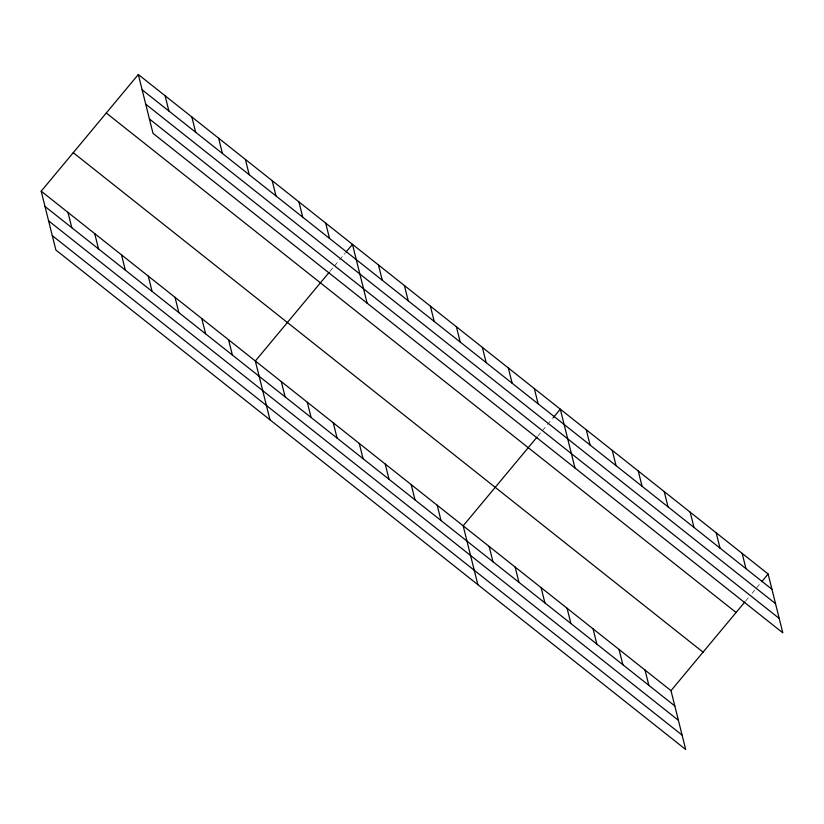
<?xml version="1.0" encoding="UTF-8"?>
<svg xmlns="http://www.w3.org/2000/svg" width="824" height="824" viewBox="0 0 824 824"><rect width="100%" height="100%" fill="white"/><g stroke="black" fill="none" stroke-linecap="round" stroke-linejoin="round"><path stroke-width="0.62" stroke-dasharray="4.12 3.09" d="M330.022 271.292L338.839 260.703M339.642 259.745L345.256 253.009M537.866 436.123L546.673 425.534M547.476 424.566L552.286 418.798M745.699 600.943L750.51 595.175M752.106 593.249L760.923 582.661"/><path stroke-width="1.24" d="M41.2 191.189L671.004 690.656L685.671 749.48L55.867 250.002L41.2 191.189L138.329 74.52L768.133 573.998L782.8 632.811L152.996 133.344L138.329 74.52M329.229 272.26L255.337 361.005L269.994 419.828M346.049 252.041L352.466 244.347L367.123 303.16M537.063 437.081L463.17 525.836L477.838 584.649M553.089 417.83L560.299 409.168L574.967 467.991M671.004 690.656L744.896 601.911M761.726 581.692L768.133 573.998M142.14 89.806L771.944 589.273M145.724 104.174L775.528 603.642M149.412 118.975L779.216 618.443M106.275 113.022L736.079 612.5M73.254 152.687L703.057 652.165M45.011 206.463L674.815 705.941M48.595 220.832L678.399 720.31M52.283 235.633L682.087 735.111M742.156 553.388L745.967 568.673M716.18 532.788L719.991 548.063M690.193 512.188L694.004 527.463M664.216 491.588L668.027 506.863M638.24 470.978L642.051 486.263M612.263 450.378L616.064 465.653M586.276 429.778L590.087 445.053M645.027 670.056L648.838 685.331M619.051 649.456L622.862 664.731M534.323 388.567L538.134 403.842M593.074 628.846L596.875 644.131M508.336 367.968L512.147 383.242M567.087 608.246L570.898 623.521M482.359 347.357L486.17 362.642M541.111 587.646L544.921 602.921M456.383 326.757L460.194 342.032M515.134 567.036L518.935 582.321M430.406 306.157L434.207 321.432M489.147 546.436L492.958 561.721M404.419 285.547L408.23 300.832M378.443 264.947L382.254 280.222M437.194 505.236L441.005 520.511M411.207 484.625L415.018 499.911M325.696 223.119L329.507 238.393M385.23 464.025L389.041 479.3M298.927 201.89L302.738 217.165M359.254 443.425L363.065 458.7M333.277 422.815L337.078 438.1M272.167 180.662L275.968 195.937M307.29 402.215L311.101 417.49M245.398 159.434L249.208 174.709M281.314 381.615L285.125 396.89M218.628 138.205L222.439 153.491M191.858 116.977L195.669 132.262M228.567 339.776L232.378 355.062M165.099 95.749L168.899 111.034M201.798 318.558L205.609 333.833M175.038 297.33L178.839 312.605M148.268 276.102L152.079 291.377M121.499 254.874L125.31 270.148M94.729 233.645L98.54 248.92M67.97 212.417L71.781 227.692"/></g></svg>
